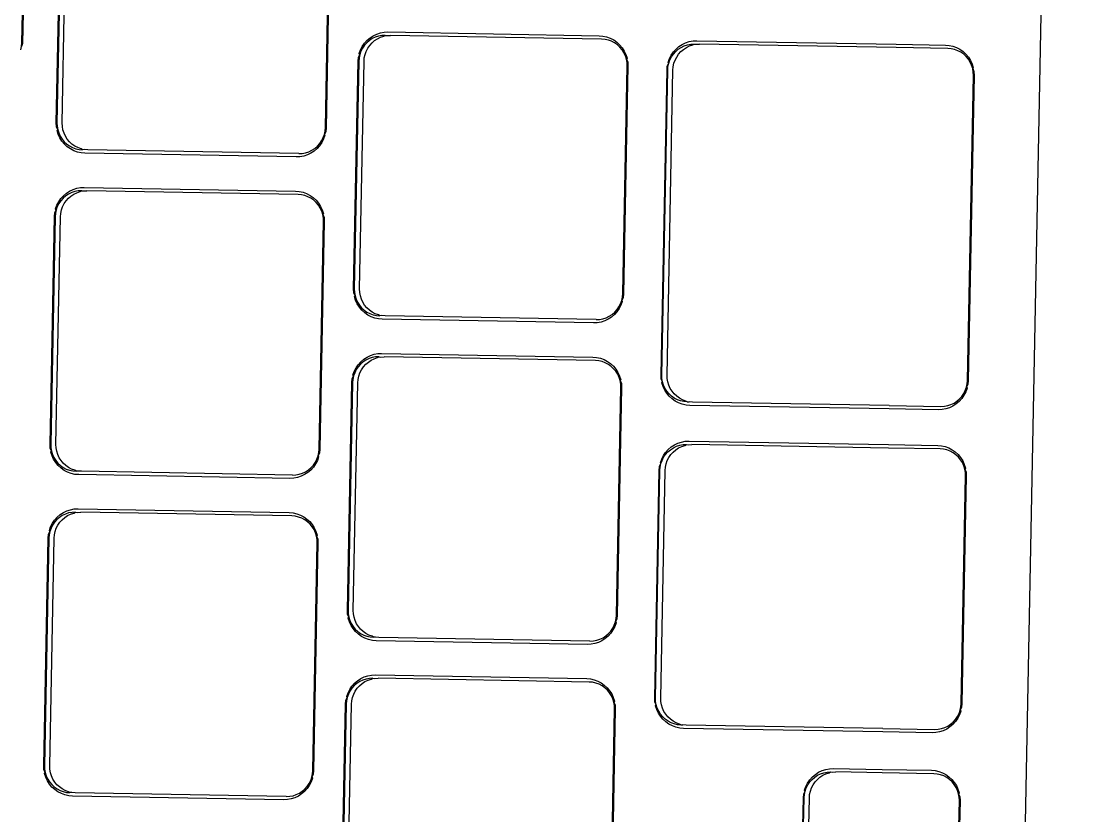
# Model space of a CAD drawing. Header units: millimetres. Extents: x 44692 to 659456, y -26273 to 96111.
# Drawn here: x 257828.2 to 257884.1, y -11934.1 to -11892.9 of the extents above; entities that cross this region are included whole.
import ezdxf

# ---------------------------------------------------------------- set-up
doc = ezdxf.new("R2010")
doc.units = ezdxf.units.MM
doc.header["$LTSCALE"] = 100
doc.layers.add('Muebles', color=112, linetype='Continuous')

msp = doc.modelspace()

# ---------------------------------------------------------------- linework, layer by layer
at = {"layer": 'Muebles'}
for p, q in [((257884.114, -11741.741), (257879.511, -11977.891)), ((257828.265, -11893.983), (257828.495, -11882.178)), ((257828.53, -11882.182), (257828.3, -11894.005)), ((257830.051, -11898.135), (257830.282, -11886.317)), ((257830.316, -11886.324), (257830.086, -11898.129)), ((257830.359, -11898.134), (257830.59, -11886.329)), ((257844.023, -11898.375), (257844.253, -11886.57)), ((257844.288, -11886.565), (257844.058, -11898.382)), ((257846.343, -11893.718), (257846.51, -11893.609)), ((257846.616, -11893.685), (257846.456, -11893.762)), ((257846.51, -11893.609), (257846.691, -11893.523)), ((257846.785, -11893.63), (257846.616, -11893.685)), ((257846.691, -11893.523), (257846.881, -11893.461)), ((257846.959, -11893.598), (257846.785, -11893.63)), ((257846.881, -11893.461), (257847.077, -11893.425)), ((257846.889, -11893.69), (257847.058, -11893.635)), ((257847.136, -11893.59), (257846.959, -11893.598)), ((257847.058, -11893.635), (257847.136, -11893.59)), ((257847.077, -11893.425), (257847.27, -11893.415)), ((257847.136, -11893.59), (257847.232, -11893.603)), ((257847.232, -11893.603), (257847.409, -11893.594)), ((257847.27, -11893.415), (257858.241, -11893.609)), ((257858.369, -11893.788), (257847.409, -11893.594)), ((257858.241, -11893.609), (257858.434, -11893.625)), ((257858.434, -11893.625), (257858.629, -11893.668)), ((257858.629, -11893.668), (257858.816, -11893.736)), ((257828.212, -11894.338), (257828.25, -11894.162)), ((257828.25, -11894.162), (257828.265, -11893.983)), ((257828.3, -11894.005), (257828.25, -11894.162)), ((257845.85, -11894.347), (257845.941, -11894.166)), ((257845.941, -11894.166), (257846.056, -11893.999)), ((257846.053, -11894.108), (257845.952, -11894.256)), ((257846.172, -11893.975), (257846.053, -11894.108)), ((257846.056, -11893.999), (257846.19, -11893.849)), ((257846.307, -11893.859), (257846.172, -11893.975)), ((257846.19, -11893.849), (257846.343, -11893.718)), ((257846.225, -11894.26), (257846.326, -11894.113)), ((257846.456, -11893.762), (257846.307, -11893.859)), ((257846.326, -11894.113), (257846.445, -11893.98)), ((257846.445, -11893.98), (257846.58, -11893.864)), ((257846.58, -11893.864), (257846.729, -11893.767)), ((257846.729, -11893.767), (257846.889, -11893.69)), ((257858.545, -11893.803), (257858.369, -11893.788)), ((257858.718, -11893.841), (257858.545, -11893.803)), ((257858.884, -11893.901), (257858.718, -11893.841)), ((257858.816, -11893.736), (257858.993, -11893.829)), ((257859.041, -11893.984), (257858.884, -11893.901)), ((257858.993, -11893.829), (257859.156, -11893.945)), ((257859.186, -11894.086), (257859.041, -11893.984)), ((257859.156, -11893.945), (257859.304, -11894.081)), ((257859.317, -11894.207), (257859.186, -11894.086)), ((257859.304, -11894.081), (257859.432, -11894.235)), ((257859.431, -11894.344), (257859.317, -11894.207)), ((257859.432, -11894.235), (257859.54, -11894.406)), ((257862.231, -11894.302), (257862.383, -11894.172)), ((257862.348, -11894.312), (257862.497, -11894.215)), ((257862.383, -11894.172), (257862.551, -11894.062)), ((257862.497, -11894.215), (257862.657, -11894.138)), ((257862.551, -11894.062), (257862.731, -11893.976)), ((257862.621, -11894.317), (257862.77, -11894.22)), ((257862.657, -11894.138), (257862.825, -11894.083)), ((257862.731, -11893.976), (257862.921, -11893.914)), ((257862.77, -11894.22), (257862.93, -11894.143)), ((257862.825, -11894.083), (257863, -11894.051)), ((257862.921, -11893.914), (257863.117, -11893.878)), ((257862.93, -11894.143), (257863.098, -11894.088)), ((257863, -11894.051), (257863.176, -11894.043)), ((257863.098, -11894.088), (257863.176, -11894.043)), ((257863.117, -11893.878), (257863.311, -11893.869)), ((257863.176, -11894.043), (257863.273, -11894.056)), ((257863.273, -11894.056), (257863.449, -11894.048)), ((257863.311, -11893.869), (257873.666, -11894.051)), ((257873.662, -11894.228), (257863.449, -11894.048)), ((257876.349, -11894.275), (257873.662, -11894.228)), ((257873.666, -11894.051), (257876.221, -11894.096)), ((257876.221, -11894.096), (257876.414, -11894.113)), ((257876.414, -11894.113), (257876.609, -11894.155)), ((257876.609, -11894.155), (257876.796, -11894.224)), ((257876.796, -11894.224), (257876.973, -11894.316)), ((257845.722, -11894.933), (257845.739, -11894.736)), ((257845.739, -11894.736), (257845.81, -11894.584)), ((257845.772, -11894.76), (257845.757, -11894.939)), ((257845.81, -11894.584), (257845.772, -11894.76)), ((257845.782, -11894.538), (257845.85, -11894.347)), ((257845.81, -11894.584), (257845.782, -11894.538)), ((257845.87, -11894.415), (257845.81, -11894.584)), ((257845.952, -11894.256), (257845.87, -11894.415)), ((257846.03, -11894.944), (257846.045, -11894.765)), ((257846.045, -11894.765), (257846.083, -11894.589)), ((257846.083, -11894.589), (257846.143, -11894.42)), ((257846.143, -11894.42), (257846.225, -11894.26)), ((257859.526, -11894.495), (257859.431, -11894.344)), ((257859.601, -11894.658), (257859.526, -11894.495)), ((257859.54, -11894.406), (257859.625, -11894.59)), ((257859.655, -11894.829), (257859.601, -11894.658)), ((257859.625, -11894.59), (257859.685, -11894.783)), ((257859.685, -11894.783), (257859.655, -11894.829)), ((257861.822, -11894.991), (257861.89, -11894.8)), ((257861.89, -11894.8), (257861.982, -11894.619)), ((257861.911, -11894.868), (257861.992, -11894.709)), ((257861.982, -11894.619), (257862.096, -11894.453)), ((257861.992, -11894.709), (257862.093, -11894.561)), ((257862.093, -11894.561), (257862.213, -11894.428)), ((257862.096, -11894.453), (257862.231, -11894.302)), ((257862.184, -11894.873), (257862.265, -11894.714)), ((257862.213, -11894.428), (257862.348, -11894.312)), ((257862.265, -11894.714), (257862.366, -11894.566)), ((257862.366, -11894.566), (257862.486, -11894.433)), ((257862.486, -11894.433), (257862.621, -11894.317)), ((257876.525, -11894.29), (257876.349, -11894.275)), ((257876.698, -11894.328), (257876.525, -11894.29)), ((257876.864, -11894.389), (257876.698, -11894.328)), ((257877.021, -11894.471), (257876.864, -11894.389)), ((257876.973, -11894.316), (257877.136, -11894.432)), ((257877.166, -11894.573), (257877.021, -11894.471)), ((257877.136, -11894.432), (257877.284, -11894.568)), ((257877.297, -11894.694), (257877.166, -11894.573)), ((257877.284, -11894.568), (257877.412, -11894.723)), ((257877.411, -11894.831), (257877.297, -11894.694)), ((257877.412, -11894.723), (257877.52, -11894.893)), ((257845.492, -11906.75), (257845.722, -11894.933)), ((257845.757, -11894.939), (257845.527, -11906.744)), ((257845.8, -11906.749), (257846.03, -11894.944)), ((257859.464, -11906.99), (257859.694, -11895.185)), ((257859.729, -11895.18), (257859.499, -11906.997)), ((257859.686, -11895.005), (257859.655, -11894.829)), ((257859.655, -11894.829), (257859.72, -11894.983)), ((257859.694, -11895.185), (257859.686, -11895.005)), ((257859.72, -11894.983), (257859.729, -11895.18)), ((257861.763, -11895.386), (257861.779, -11895.189)), ((257861.779, -11895.189), (257861.851, -11895.038)), ((257861.798, -11895.392), (257861.813, -11895.213)), ((257861.813, -11895.213), (257861.851, -11895.038)), ((257861.851, -11895.038), (257861.822, -11894.991)), ((257861.851, -11895.038), (257861.911, -11894.868)), ((257862.071, -11895.397), (257862.086, -11895.218)), ((257862.086, -11895.218), (257862.124, -11895.042)), ((257862.124, -11895.042), (257862.184, -11894.873)), ((257877.506, -11894.982), (257877.411, -11894.831)), ((257877.581, -11895.145), (257877.506, -11894.982)), ((257877.52, -11894.893), (257877.605, -11895.077)), ((257877.635, -11895.316), (257877.581, -11895.145)), ((257877.605, -11895.077), (257877.665, -11895.27)), ((257877.665, -11895.27), (257877.635, -11895.316)), ((257877.666, -11895.493), (257877.635, -11895.316)), ((257877.635, -11895.316), (257877.7, -11895.47)), ((257861.454, -11911.218), (257861.763, -11895.386)), ((257861.489, -11911.213), (257861.798, -11895.392)), ((257861.762, -11911.218), (257862.071, -11895.397)), ((257877.366, -11911.493), (257877.674, -11895.672)), ((257877.709, -11895.667), (257877.4, -11911.5)), ((257877.674, -11895.672), (257877.666, -11895.493)), ((257877.7, -11895.47), (257877.709, -11895.667)), ((257830.06, -11898.332), (257830.051, -11898.135)), ((257830.086, -11898.129), (257830.094, -11898.309)), ((257830.367, -11898.314), (257830.359, -11898.134)), ((257830.125, -11898.486), (257830.06, -11898.332)), ((257830.094, -11898.309), (257830.125, -11898.486)), ((257830.095, -11898.531), (257830.125, -11898.486)), ((257830.156, -11898.725), (257830.095, -11898.531)), ((257830.125, -11898.486), (257830.179, -11898.657)), ((257830.179, -11898.657), (257830.254, -11898.819)), ((257830.399, -11898.49), (257830.367, -11898.314)), ((257830.452, -11898.661), (257830.399, -11898.49)), ((257830.527, -11898.824), (257830.452, -11898.661)), ((257843.97, -11898.73), (257844.008, -11898.554)), ((257844.042, -11898.578), (257843.97, -11898.73)), ((257844.008, -11898.554), (257844.023, -11898.375)), ((257844.058, -11898.382), (257844.042, -11898.578)), ((257830.24, -11898.908), (257830.156, -11898.725)), ((257830.348, -11899.079), (257830.24, -11898.908)), ((257830.254, -11898.819), (257830.349, -11898.97)), ((257830.477, -11899.234), (257830.348, -11899.079)), ((257830.349, -11898.97), (257830.463, -11899.107)), ((257830.463, -11899.107), (257830.594, -11899.228)), ((257830.624, -11899.37), (257830.477, -11899.234)), ((257830.622, -11898.975), (257830.527, -11898.824)), ((257830.594, -11899.228), (257830.739, -11899.331)), ((257830.736, -11899.112), (257830.622, -11898.975)), ((257830.867, -11899.233), (257830.736, -11899.112)), ((257831.012, -11899.335), (257830.867, -11899.233)), ((257843.608, -11899.339), (257843.728, -11899.206)), ((257843.839, -11899.148), (257843.725, -11899.315)), ((257843.728, -11899.206), (257843.829, -11899.059)), ((257843.829, -11899.059), (257843.91, -11898.899)), ((257843.931, -11898.968), (257843.839, -11899.148)), ((257843.91, -11898.899), (257843.97, -11898.73)), ((257843.999, -11898.777), (257843.931, -11898.968)), ((257843.97, -11898.73), (257843.999, -11898.777)), ((257830.787, -11899.485), (257830.624, -11899.37)), ((257830.739, -11899.331), (257830.896, -11899.413)), ((257830.964, -11899.578), (257830.787, -11899.485)), ((257830.896, -11899.413), (257831.062, -11899.473)), ((257831.152, -11899.646), (257830.964, -11899.578)), ((257831.169, -11899.418), (257831.012, -11899.335)), ((257831.062, -11899.473), (257831.235, -11899.512)), ((257831.346, -11899.689), (257831.152, -11899.646)), ((257831.335, -11899.478), (257831.169, -11899.418)), ((257831.235, -11899.512), (257831.411, -11899.526)), ((257831.411, -11899.526), (257831.335, -11899.478)), ((257831.539, -11899.705), (257831.346, -11899.689)), ((257831.508, -11899.516), (257831.411, -11899.526)), ((257831.684, -11899.531), (257831.508, -11899.516)), ((257842.51, -11899.899), (257831.539, -11899.705)), ((257842.645, -11899.725), (257831.684, -11899.531)), ((257842.645, -11899.725), (257842.821, -11899.716)), ((257842.821, -11899.716), (257842.995, -11899.684)), ((257843.089, -11899.792), (257842.9, -11899.853)), ((257842.995, -11899.684), (257843.164, -11899.629)), ((257843.27, -11899.705), (257843.089, -11899.792)), ((257843.164, -11899.629), (257843.324, -11899.553)), ((257843.438, -11899.596), (257843.27, -11899.705)), ((257843.324, -11899.553), (257843.473, -11899.455)), ((257843.59, -11899.465), (257843.438, -11899.596)), ((257843.473, -11899.455), (257843.608, -11899.339)), ((257843.725, -11899.315), (257843.59, -11899.465)), ((257842.704, -11899.889), (257842.51, -11899.899)), ((257842.9, -11899.853), (257842.704, -11899.889)), ((257831.115, -11901.524), (257831.311, -11901.488)), ((257831.311, -11901.488), (257831.504, -11901.478)), ((257831.504, -11901.478), (257842.476, -11901.672)), ((257830.176, -11902.229), (257830.29, -11902.062)), ((257830.406, -11902.038), (257830.287, -11902.171)), ((257830.29, -11902.062), (257830.424, -11901.912)), ((257830.541, -11901.922), (257830.406, -11902.038)), ((257830.424, -11901.912), (257830.577, -11901.781)), ((257830.69, -11901.824), (257830.541, -11901.922)), ((257830.56, -11902.175), (257830.679, -11902.042)), ((257830.577, -11901.781), (257830.745, -11901.672)), ((257830.679, -11902.042), (257830.814, -11901.926)), ((257830.851, -11901.748), (257830.69, -11901.824)), ((257830.745, -11901.672), (257830.925, -11901.585)), ((257830.814, -11901.926), (257830.963, -11901.829)), ((257831.019, -11901.693), (257830.851, -11901.748)), ((257830.925, -11901.585), (257831.115, -11901.524)), ((257830.963, -11901.829), (257831.124, -11901.753)), ((257831.193, -11901.661), (257831.019, -11901.693)), ((257831.124, -11901.753), (257831.292, -11901.698)), ((257831.37, -11901.652), (257831.193, -11901.661)), ((257831.292, -11901.698), (257831.37, -11901.652)), ((257831.37, -11901.652), (257831.466, -11901.666)), ((257831.466, -11901.666), (257831.643, -11901.657)), ((257842.603, -11901.85), (257831.643, -11901.657)), ((257842.476, -11901.672), (257842.669, -11901.688)), ((257842.779, -11901.865), (257842.603, -11901.85)), ((257842.669, -11901.688), (257842.863, -11901.731)), ((257842.952, -11901.903), (257842.779, -11901.865)), ((257842.863, -11901.731), (257843.05, -11901.799)), ((257843.119, -11901.964), (257842.952, -11901.903)), ((257843.05, -11901.799), (257843.227, -11901.892)), ((257843.276, -11902.046), (257843.119, -11901.964)), ((257843.227, -11901.892), (257843.391, -11902.007)), ((257843.421, -11902.149), (257843.276, -11902.046)), ((257843.391, -11902.007), (257843.538, -11902.143)), ((257830.016, -11902.6), (257830.084, -11902.409)), ((257830.044, -11902.647), (257830.016, -11902.6)), ((257830.105, -11902.478), (257830.044, -11902.647)), ((257830.084, -11902.409), (257830.176, -11902.229)), ((257830.186, -11902.318), (257830.105, -11902.478)), ((257830.287, -11902.171), (257830.186, -11902.318)), ((257830.317, -11902.652), (257830.378, -11902.483)), ((257830.378, -11902.483), (257830.459, -11902.323)), ((257830.459, -11902.323), (257830.56, -11902.175)), ((257843.551, -11902.27), (257843.421, -11902.149)), ((257843.538, -11902.143), (257843.667, -11902.298)), ((257843.665, -11902.407), (257843.551, -11902.27)), ((257843.761, -11902.558), (257843.665, -11902.407)), ((257843.667, -11902.298), (257843.774, -11902.469)), ((257843.836, -11902.72), (257843.761, -11902.558)), ((257843.774, -11902.469), (257843.859, -11902.652)), ((257829.726, -11914.812), (257829.956, -11902.995)), ((257829.991, -11903.002), (257829.761, -11914.807)), ((257829.956, -11902.995), (257829.973, -11902.799)), ((257829.973, -11902.799), (257830.044, -11902.647)), ((257830.006, -11902.823), (257829.991, -11903.002)), ((257830.044, -11902.647), (257830.006, -11902.823)), ((257830.034, -11914.812), (257830.264, -11903.007)), ((257830.264, -11903.007), (257830.279, -11902.827)), ((257830.279, -11902.827), (257830.317, -11902.652)), ((257843.889, -11902.891), (257843.836, -11902.72)), ((257843.859, -11902.652), (257843.919, -11902.846)), ((257843.919, -11902.846), (257843.889, -11902.891)), ((257843.92, -11903.068), (257843.889, -11902.891)), ((257843.889, -11902.891), (257843.955, -11903.045)), ((257843.928, -11903.248), (257843.92, -11903.068)), ((257843.955, -11903.045), (257843.963, -11903.242)), ((257843.698, -11915.053), (257843.928, -11903.248)), ((257843.963, -11903.242), (257843.733, -11915.059)), ((257845.501, -11906.947), (257845.492, -11906.75)), ((257845.566, -11907.101), (257845.501, -11906.947)), ((257845.527, -11906.744), (257845.535, -11906.924)), ((257845.535, -11906.924), (257845.566, -11907.101)), ((257845.808, -11906.929), (257845.8, -11906.749)), ((257845.839, -11907.105), (257845.808, -11906.929)), ((257859.449, -11907.169), (257859.464, -11906.99)), ((257859.499, -11906.997), (257859.482, -11907.193)), ((257845.536, -11907.146), (257845.566, -11907.101)), ((257845.596, -11907.34), (257845.536, -11907.146)), ((257845.566, -11907.101), (257845.62, -11907.272)), ((257845.681, -11907.523), (257845.596, -11907.34)), ((257845.62, -11907.272), (257845.695, -11907.434)), ((257845.789, -11907.694), (257845.681, -11907.523)), ((257845.695, -11907.434), (257845.79, -11907.585)), ((257845.79, -11907.585), (257845.904, -11907.722)), ((257845.893, -11907.277), (257845.839, -11907.105)), ((257845.968, -11907.439), (257845.893, -11907.277)), ((257846.063, -11907.59), (257845.968, -11907.439)), ((257846.177, -11907.727), (257846.063, -11907.59)), ((257859.269, -11907.674), (257859.351, -11907.514)), ((257859.371, -11907.583), (257859.279, -11907.763)), ((257859.351, -11907.514), (257859.411, -11907.345)), ((257859.439, -11907.392), (257859.371, -11907.583)), ((257859.411, -11907.345), (257859.449, -11907.169)), ((257859.482, -11907.193), (257859.411, -11907.345)), ((257859.411, -11907.345), (257859.439, -11907.392)), ((257845.917, -11907.849), (257845.789, -11907.694)), ((257845.904, -11907.722), (257846.035, -11907.843)), ((257846.065, -11907.985), (257845.917, -11907.849)), ((257846.035, -11907.843), (257846.18, -11907.946)), ((257846.228, -11908.1), (257846.065, -11907.985)), ((257846.308, -11907.848), (257846.177, -11907.727)), ((257846.18, -11907.946), (257846.337, -11908.028)), ((257846.405, -11908.193), (257846.228, -11908.1)), ((257846.453, -11907.95), (257846.308, -11907.848)), ((257846.337, -11908.028), (257846.503, -11908.089)), ((257846.592, -11908.261), (257846.405, -11908.193)), ((257846.61, -11908.033), (257846.453, -11907.95)), ((257846.503, -11908.089), (257846.676, -11908.127)), ((257846.776, -11908.093), (257846.61, -11908.033)), ((257846.676, -11908.127), (257846.852, -11908.142)), ((257846.852, -11908.142), (257846.776, -11908.093)), ((257846.949, -11908.131), (257846.852, -11908.142)), ((257847.125, -11908.146), (257846.949, -11908.131)), ((257858.085, -11908.34), (257847.125, -11908.146)), ((257858.605, -11908.244), (257858.765, -11908.168)), ((257858.878, -11908.211), (257858.71, -11908.32)), ((257858.765, -11908.168), (257858.914, -11908.07)), ((257859.031, -11908.08), (257858.878, -11908.211)), ((257858.914, -11908.07), (257859.049, -11907.954)), ((257859.165, -11907.93), (257859.031, -11908.08)), ((257859.049, -11907.954), (257859.168, -11907.821)), ((257859.279, -11907.763), (257859.165, -11907.93)), ((257859.168, -11907.821), (257859.269, -11907.674)), ((257846.787, -11908.304), (257846.592, -11908.261)), ((257846.979, -11908.32), (257846.787, -11908.304)), ((257857.951, -11908.514), (257846.979, -11908.32)), ((257858.144, -11908.504), (257857.951, -11908.514)), ((257858.085, -11908.34), (257858.262, -11908.331)), ((257858.34, -11908.468), (257858.144, -11908.504)), ((257858.262, -11908.331), (257858.436, -11908.299)), ((257858.53, -11908.407), (257858.34, -11908.468)), ((257858.436, -11908.299), (257858.605, -11908.244)), ((257858.71, -11908.32), (257858.53, -11908.407)), ((257845.865, -11910.527), (257846.018, -11910.396)), ((257846.131, -11910.439), (257845.982, -11910.537)), ((257846.018, -11910.396), (257846.185, -11910.287)), ((257846.291, -11910.363), (257846.131, -11910.439)), ((257846.185, -11910.287), (257846.366, -11910.2)), ((257846.255, -11910.541), (257846.404, -11910.444)), ((257846.46, -11910.308), (257846.291, -11910.363)), ((257846.366, -11910.2), (257846.556, -11910.139)), ((257846.404, -11910.444), (257846.564, -11910.368)), ((257846.634, -11910.276), (257846.46, -11910.308)), ((257846.556, -11910.139), (257846.752, -11910.103)), ((257846.564, -11910.368), (257846.733, -11910.313)), ((257846.81, -11910.267), (257846.634, -11910.276)), ((257846.733, -11910.313), (257846.81, -11910.267)), ((257846.752, -11910.103), (257846.945, -11910.093)), ((257846.81, -11910.267), (257846.907, -11910.281)), ((257846.907, -11910.281), (257847.083, -11910.272)), ((257846.945, -11910.093), (257857.916, -11910.287)), ((257858.044, -11910.466), (257847.083, -11910.272)), ((257857.916, -11910.287), (257858.109, -11910.303)), ((257858.109, -11910.303), (257858.304, -11910.346)), ((257858.304, -11910.346), (257858.491, -11910.414)), ((257858.491, -11910.414), (257858.668, -11910.507)), ((257845.524, -11911.024), (257845.616, -11910.844)), ((257845.626, -11910.933), (257845.545, -11911.093)), ((257845.616, -11910.844), (257845.73, -11910.677)), ((257845.728, -11910.786), (257845.626, -11910.933)), ((257845.847, -11910.653), (257845.728, -11910.786)), ((257845.73, -11910.677), (257845.865, -11910.527)), ((257845.818, -11911.098), (257845.9, -11910.938)), ((257845.982, -11910.537), (257845.847, -11910.653)), ((257845.9, -11910.938), (257846.001, -11910.791)), ((257846.001, -11910.791), (257846.12, -11910.658)), ((257846.12, -11910.658), (257846.255, -11910.541)), ((257858.22, -11910.48), (257858.044, -11910.466)), ((257858.393, -11910.519), (257858.22, -11910.48)), ((257858.559, -11910.579), (257858.393, -11910.519)), ((257858.716, -11910.661), (257858.559, -11910.579)), ((257858.668, -11910.507), (257858.831, -11910.622)), ((257858.861, -11910.764), (257858.716, -11910.661)), ((257858.831, -11910.622), (257858.979, -11910.758)), ((257858.992, -11910.885), (257858.861, -11910.764)), ((257858.979, -11910.758), (257859.107, -11910.913)), ((257859.106, -11911.022), (257858.992, -11910.885)), ((257859.107, -11910.913), (257859.215, -11911.084)), ((257845.397, -11911.61), (257845.414, -11911.414)), ((257845.414, -11911.414), (257845.485, -11911.262)), ((257845.447, -11911.438), (257845.432, -11911.617)), ((257845.485, -11911.262), (257845.447, -11911.438)), ((257845.456, -11911.215), (257845.524, -11911.024)), ((257845.485, -11911.262), (257845.456, -11911.215)), ((257845.545, -11911.093), (257845.485, -11911.262)), ((257845.705, -11911.622), (257845.72, -11911.443)), ((257845.72, -11911.443), (257845.758, -11911.267)), ((257845.758, -11911.267), (257845.818, -11911.098)), ((257859.201, -11911.173), (257859.106, -11911.022)), ((257859.276, -11911.335), (257859.201, -11911.173)), ((257859.215, -11911.084), (257859.3, -11911.267)), ((257859.33, -11911.506), (257859.276, -11911.335)), ((257859.3, -11911.267), (257859.36, -11911.461)), ((257859.36, -11911.461), (257859.33, -11911.506)), ((257859.361, -11911.683), (257859.33, -11911.506)), ((257859.33, -11911.506), (257859.395, -11911.66)), ((257861.463, -11911.415), (257861.454, -11911.218)), ((257861.528, -11911.569), (257861.463, -11911.415)), ((257861.497, -11911.393), (257861.489, -11911.213)), ((257861.528, -11911.569), (257861.497, -11911.393)), ((257861.77, -11911.397), (257861.762, -11911.218)), ((257861.801, -11911.574), (257861.77, -11911.397)), ((257877.35, -11911.672), (257877.366, -11911.493)), ((257877.4, -11911.5), (257877.384, -11911.696)), ((257845.167, -11923.427), (257845.397, -11911.61)), ((257845.432, -11911.617), (257845.202, -11923.422)), ((257845.475, -11923.427), (257845.705, -11911.622)), ((257859.139, -11923.668), (257859.369, -11911.863)), ((257859.404, -11911.857), (257859.174, -11923.675)), ((257859.369, -11911.863), (257859.361, -11911.683)), ((257859.395, -11911.66), (257859.404, -11911.857)), ((257861.498, -11911.615), (257861.528, -11911.569)), ((257861.559, -11911.808), (257861.498, -11911.615)), ((257861.582, -11911.74), (257861.528, -11911.569)), ((257861.643, -11911.992), (257861.559, -11911.808)), ((257861.657, -11911.903), (257861.582, -11911.74)), ((257861.751, -11912.163), (257861.643, -11911.992)), ((257861.752, -11912.054), (257861.657, -11911.903)), ((257861.866, -11912.191), (257861.752, -11912.054)), ((257861.855, -11911.745), (257861.801, -11911.574)), ((257861.93, -11911.908), (257861.855, -11911.745)), ((257862.025, -11912.059), (257861.93, -11911.908)), ((257862.139, -11912.196), (257862.025, -11912.059)), ((257877.171, -11912.177), (257877.252, -11912.017)), ((257877.273, -11912.086), (257877.181, -11912.266)), ((257877.252, -11912.017), (257877.313, -11911.848)), ((257877.341, -11911.895), (257877.273, -11912.086)), ((257877.313, -11911.848), (257877.35, -11911.672)), ((257877.384, -11911.696), (257877.313, -11911.848)), ((257877.313, -11911.848), (257877.341, -11911.895)), ((257861.88, -11912.317), (257861.751, -11912.163)), ((257861.997, -11912.312), (257861.866, -11912.191)), ((257862.027, -11912.453), (257861.88, -11912.317)), ((257862.142, -11912.414), (257861.997, -11912.312)), ((257862.19, -11912.569), (257862.027, -11912.453)), ((257862.27, -11912.317), (257862.139, -11912.196)), ((257862.299, -11912.496), (257862.142, -11912.414)), ((257862.367, -11912.662), (257862.19, -11912.569)), ((257862.415, -11912.419), (257862.27, -11912.317)), ((257862.465, -11912.557), (257862.299, -11912.496)), ((257862.555, -11912.73), (257862.367, -11912.662)), ((257862.572, -11912.501), (257862.415, -11912.419)), ((257862.638, -11912.595), (257862.465, -11912.557)), ((257862.738, -11912.562), (257862.572, -11912.501)), ((257862.814, -11912.61), (257862.638, -11912.595)), ((257862.814, -11912.61), (257862.738, -11912.562)), ((257862.814, -11912.61), (257862.911, -11912.6)), ((257863.087, -11912.615), (257862.911, -11912.6)), ((257873.3, -11912.795), (257863.087, -11912.615)), ((257876.506, -11912.747), (257876.667, -11912.67)), ((257876.667, -11912.67), (257876.815, -11912.573)), ((257876.933, -11912.583), (257876.78, -11912.714)), ((257876.815, -11912.573), (257876.951, -11912.457)), ((257877.067, -11912.433), (257876.933, -11912.583)), ((257876.951, -11912.457), (257877.07, -11912.324)), ((257877.181, -11912.266), (257877.067, -11912.433)), ((257877.07, -11912.324), (257877.171, -11912.177)), ((257862.749, -11912.773), (257862.555, -11912.73)), ((257862.942, -11912.789), (257862.749, -11912.773)), ((257873.297, -11912.972), (257862.942, -11912.789)), ((257875.853, -11913.017), (257873.297, -11912.972)), ((257873.3, -11912.795), (257875.987, -11912.843)), ((257876.046, -11913.007), (257875.853, -11913.017)), ((257875.987, -11912.843), (257876.164, -11912.834)), ((257876.242, -11912.971), (257876.046, -11913.007)), ((257876.164, -11912.834), (257876.338, -11912.802)), ((257876.432, -11912.91), (257876.242, -11912.971)), ((257876.338, -11912.802), (257876.506, -11912.747)), ((257876.612, -11912.823), (257876.432, -11912.91)), ((257876.78, -11912.714), (257876.612, -11912.823)), ((257829.735, -11915.009), (257829.726, -11914.812)), ((257829.761, -11914.807), (257829.769, -11914.987)), ((257830.042, -11914.991), (257830.034, -11914.812)), ((257861.978, -11914.946), (257862.146, -11914.837)), ((257862.092, -11914.99), (257862.252, -11914.913)), ((257862.146, -11914.837), (257862.327, -11914.751)), ((257862.252, -11914.913), (257862.42, -11914.858)), ((257862.327, -11914.751), (257862.516, -11914.689)), ((257862.42, -11914.858), (257862.595, -11914.826)), ((257862.516, -11914.689), (257862.712, -11914.653)), ((257862.525, -11914.918), (257862.693, -11914.863)), ((257862.595, -11914.826), (257862.771, -11914.818)), ((257862.693, -11914.863), (257862.771, -11914.818)), ((257862.712, -11914.653), (257862.906, -11914.643)), ((257862.771, -11914.818), (257862.868, -11914.831)), ((257862.868, -11914.831), (257863.044, -11914.822)), ((257862.906, -11914.643), (257873.261, -11914.826)), ((257873.257, -11915.003), (257863.044, -11914.822)), ((257873.261, -11914.826), (257875.817, -11914.871)), ((257875.817, -11914.871), (257876.009, -11914.887)), ((257876.009, -11914.887), (257876.204, -11914.93)), ((257829.8, -11915.163), (257829.735, -11915.009)), ((257829.769, -11914.987), (257829.8, -11915.163)), ((257829.77, -11915.209), (257829.8, -11915.163)), ((257829.831, -11915.402), (257829.77, -11915.209)), ((257829.8, -11915.163), (257829.854, -11915.334)), ((257829.915, -11915.586), (257829.831, -11915.402)), ((257829.854, -11915.334), (257829.929, -11915.497)), ((257830.073, -11915.168), (257830.042, -11914.991)), ((257830.127, -11915.339), (257830.073, -11915.168)), ((257830.202, -11915.502), (257830.127, -11915.339)), ((257843.585, -11915.577), (257843.645, -11915.408)), ((257843.674, -11915.454), (257843.606, -11915.646)), ((257843.645, -11915.408), (257843.683, -11915.232)), ((257843.717, -11915.256), (257843.645, -11915.408)), ((257843.645, -11915.408), (257843.674, -11915.454)), ((257843.683, -11915.232), (257843.698, -11915.053)), ((257843.733, -11915.059), (257843.717, -11915.256)), ((257861.485, -11915.575), (257861.577, -11915.394)), ((257861.577, -11915.394), (257861.691, -11915.227)), ((257861.587, -11915.484), (257861.688, -11915.336)), ((257861.688, -11915.336), (257861.808, -11915.203)), ((257861.691, -11915.227), (257861.826, -11915.077)), ((257861.808, -11915.203), (257861.943, -11915.087)), ((257861.826, -11915.077), (257861.978, -11914.946)), ((257861.86, -11915.488), (257861.961, -11915.341)), ((257861.943, -11915.087), (257862.092, -11914.99)), ((257861.961, -11915.341), (257862.081, -11915.208)), ((257862.081, -11915.208), (257862.216, -11915.092)), ((257862.216, -11915.092), (257862.365, -11914.995)), ((257862.365, -11914.995), (257862.525, -11914.918)), ((257875.944, -11915.05), (257873.257, -11915.003)), ((257876.12, -11915.065), (257875.944, -11915.05)), ((257876.293, -11915.103), (257876.12, -11915.065)), ((257876.204, -11914.93), (257876.391, -11914.999)), ((257876.459, -11915.164), (257876.293, -11915.103)), ((257876.391, -11914.999), (257876.568, -11915.091)), ((257876.616, -11915.246), (257876.459, -11915.164)), ((257876.568, -11915.091), (257876.731, -11915.207)), ((257876.761, -11915.348), (257876.616, -11915.246)), ((257876.731, -11915.207), (257876.879, -11915.343)), ((257876.892, -11915.469), (257876.761, -11915.348)), ((257876.879, -11915.343), (257877.007, -11915.498)), ((257877.006, -11915.606), (257876.892, -11915.469)), ((257830.023, -11915.757), (257829.915, -11915.586)), ((257829.929, -11915.497), (257830.024, -11915.648)), ((257830.152, -11915.911), (257830.023, -11915.757)), ((257830.024, -11915.648), (257830.138, -11915.785)), ((257830.138, -11915.785), (257830.269, -11915.906)), ((257830.299, -11916.048), (257830.152, -11915.911)), ((257830.297, -11915.653), (257830.202, -11915.502)), ((257830.269, -11915.906), (257830.414, -11916.008)), ((257830.411, -11915.79), (257830.297, -11915.653)), ((257830.542, -11915.911), (257830.411, -11915.79)), ((257830.414, -11916.008), (257830.571, -11916.091)), ((257830.687, -11916.013), (257830.542, -11915.911)), ((257830.844, -11916.095), (257830.687, -11916.013)), ((257843.148, -11916.133), (257843.283, -11916.017)), ((257843.4, -11915.993), (257843.265, -11916.143)), ((257843.283, -11916.017), (257843.402, -11915.884)), ((257843.514, -11915.826), (257843.4, -11915.993)), ((257843.402, -11915.884), (257843.504, -11915.736)), ((257843.504, -11915.736), (257843.585, -11915.577)), ((257843.606, -11915.646), (257843.514, -11915.826)), ((257861.358, -11916.161), (257861.374, -11915.964)), ((257861.374, -11915.964), (257861.446, -11915.812)), ((257861.393, -11916.167), (257861.408, -11915.988)), ((257861.408, -11915.988), (257861.446, -11915.812)), ((257861.417, -11915.766), (257861.485, -11915.575)), ((257861.446, -11915.812), (257861.417, -11915.766)), ((257861.446, -11915.812), (257861.506, -11915.643)), ((257861.506, -11915.643), (257861.587, -11915.484)), ((257861.666, -11916.172), (257861.681, -11915.993)), ((257861.681, -11915.993), (257861.719, -11915.817)), ((257861.719, -11915.817), (257861.779, -11915.648)), ((257861.779, -11915.648), (257861.86, -11915.488)), ((257877.101, -11915.757), (257877.006, -11915.606)), ((257877.007, -11915.498), (257877.115, -11915.668)), ((257877.176, -11915.92), (257877.101, -11915.757)), ((257877.115, -11915.668), (257877.2, -11915.852)), ((257877.23, -11916.091), (257877.176, -11915.92)), ((257877.2, -11915.852), (257877.26, -11916.045)), ((257830.462, -11916.163), (257830.299, -11916.048)), ((257830.639, -11916.256), (257830.462, -11916.163)), ((257830.571, -11916.091), (257830.737, -11916.151)), ((257830.826, -11916.324), (257830.639, -11916.256)), ((257830.737, -11916.151), (257830.91, -11916.189)), ((257831.021, -11916.367), (257830.826, -11916.324)), ((257831.01, -11916.156), (257830.844, -11916.095)), ((257830.91, -11916.189), (257831.086, -11916.204)), ((257831.086, -11916.204), (257831.01, -11916.156)), ((257831.214, -11916.383), (257831.021, -11916.367)), ((257831.183, -11916.194), (257831.086, -11916.204)), ((257831.359, -11916.209), (257831.183, -11916.194)), ((257842.185, -11916.577), (257831.214, -11916.383)), ((257842.32, -11916.402), (257831.359, -11916.209)), ((257842.379, -11916.567), (257842.185, -11916.577)), ((257842.32, -11916.402), (257842.496, -11916.394)), ((257842.575, -11916.531), (257842.379, -11916.567)), ((257842.496, -11916.394), (257842.67, -11916.362)), ((257842.764, -11916.469), (257842.575, -11916.531)), ((257842.67, -11916.362), (257842.839, -11916.307)), ((257842.945, -11916.383), (257842.764, -11916.469)), ((257842.839, -11916.307), (257842.999, -11916.23)), ((257843.113, -11916.274), (257842.945, -11916.383)), ((257842.999, -11916.23), (257843.148, -11916.133)), ((257843.265, -11916.143), (257843.113, -11916.274)), ((257861.127, -11927.978), (257861.358, -11916.161)), ((257861.163, -11927.972), (257861.393, -11916.167)), ((257861.436, -11927.977), (257861.666, -11916.172)), ((257877.039, -11928.253), (257877.269, -11916.447)), ((257877.304, -11916.442), (257877.074, -11928.259)), ((257877.26, -11916.045), (257877.23, -11916.091)), ((257877.261, -11916.268), (257877.23, -11916.091)), ((257877.23, -11916.091), (257877.295, -11916.245)), ((257877.269, -11916.447), (257877.261, -11916.268)), ((257877.295, -11916.245), (257877.304, -11916.442)), ((257830.42, -11918.349), (257830.6, -11918.263)), ((257830.6, -11918.263), (257830.79, -11918.201)), ((257830.79, -11918.201), (257830.986, -11918.165)), ((257830.986, -11918.165), (257831.179, -11918.156)), ((257831.179, -11918.156), (257842.151, -11918.349)), ((257829.851, -11918.907), (257829.965, -11918.74)), ((257830.081, -11918.715), (257829.962, -11918.848)), ((257829.965, -11918.74), (257830.099, -11918.59)), ((257830.216, -11918.599), (257830.081, -11918.715)), ((257830.099, -11918.59), (257830.252, -11918.459)), ((257830.365, -11918.502), (257830.216, -11918.599)), ((257830.235, -11918.853), (257830.354, -11918.72)), ((257830.252, -11918.459), (257830.42, -11918.349)), ((257830.354, -11918.72), (257830.489, -11918.604)), ((257830.525, -11918.425), (257830.365, -11918.502)), ((257830.489, -11918.604), (257830.638, -11918.507)), ((257830.694, -11918.371), (257830.525, -11918.425)), ((257830.638, -11918.507), (257830.798, -11918.43)), ((257830.868, -11918.339), (257830.694, -11918.371)), ((257830.798, -11918.43), (257830.967, -11918.376)), ((257831.045, -11918.33), (257830.868, -11918.339)), ((257830.967, -11918.376), (257831.045, -11918.33)), ((257831.045, -11918.33), (257831.141, -11918.344)), ((257831.141, -11918.344), (257831.318, -11918.335)), ((257842.278, -11918.528), (257831.318, -11918.335)), ((257842.151, -11918.349), (257842.343, -11918.366)), ((257842.454, -11918.543), (257842.278, -11918.528)), ((257842.343, -11918.366), (257842.538, -11918.409)), ((257842.627, -11918.581), (257842.454, -11918.543)), ((257842.538, -11918.409), (257842.725, -11918.477)), ((257842.793, -11918.642), (257842.627, -11918.581)), ((257842.725, -11918.477), (257842.902, -11918.57)), ((257842.95, -11918.724), (257842.793, -11918.642)), ((257842.902, -11918.57), (257843.066, -11918.685)), ((257843.096, -11918.827), (257842.95, -11918.724)), ((257843.066, -11918.685), (257843.213, -11918.821)), ((257843.226, -11918.947), (257843.096, -11918.827)), ((257843.213, -11918.821), (257843.341, -11918.976)), ((257829.648, -11919.476), (257829.719, -11919.325)), ((257829.719, -11919.325), (257829.681, -11919.5)), ((257829.691, -11919.278), (257829.759, -11919.087)), ((257829.719, -11919.325), (257829.691, -11919.278)), ((257829.779, -11919.156), (257829.719, -11919.325)), ((257829.759, -11919.087), (257829.851, -11918.907)), ((257829.861, -11918.996), (257829.779, -11919.156)), ((257829.962, -11918.848), (257829.861, -11918.996)), ((257829.954, -11919.505), (257829.992, -11919.33)), ((257829.992, -11919.33), (257830.052, -11919.161)), ((257830.052, -11919.161), (257830.134, -11919.001)), ((257830.134, -11919.001), (257830.235, -11918.853)), ((257843.34, -11919.084), (257843.226, -11918.947)), ((257843.435, -11919.236), (257843.34, -11919.084)), ((257843.341, -11918.976), (257843.449, -11919.146)), ((257843.51, -11919.398), (257843.435, -11919.236)), ((257843.449, -11919.146), (257843.534, -11919.33)), ((257843.534, -11919.33), (257843.594, -11919.523)), ((257829.401, -11931.49), (257829.631, -11919.673)), ((257829.666, -11919.679), (257829.436, -11931.485)), ((257829.631, -11919.673), (257829.648, -11919.476)), ((257829.681, -11919.5), (257829.666, -11919.679)), ((257829.709, -11931.49), (257829.939, -11919.684)), ((257829.939, -11919.684), (257829.954, -11919.505)), ((257843.373, -11931.731), (257843.603, -11919.925)), ((257843.638, -11919.92), (257843.408, -11931.737)), ((257843.564, -11919.569), (257843.51, -11919.398)), ((257843.594, -11919.523), (257843.564, -11919.569)), ((257843.595, -11919.746), (257843.564, -11919.569)), ((257843.564, -11919.569), (257843.629, -11919.723)), ((257843.603, -11919.925), (257843.595, -11919.746)), ((257843.629, -11919.723), (257843.638, -11919.92)), ((257845.176, -11923.624), (257845.167, -11923.427)), ((257845.241, -11923.778), (257845.176, -11923.624)), ((257845.202, -11923.422), (257845.21, -11923.602)), ((257845.21, -11923.602), (257845.241, -11923.778)), ((257845.211, -11923.824), (257845.241, -11923.778)), ((257845.271, -11924.018), (257845.211, -11923.824)), ((257845.241, -11923.778), (257845.295, -11923.95)), ((257845.483, -11923.606), (257845.475, -11923.427)), ((257845.514, -11923.783), (257845.483, -11923.606)), ((257845.568, -11923.954), (257845.514, -11923.783)), ((257859.086, -11924.023), (257859.124, -11923.847)), ((257859.124, -11923.847), (257859.139, -11923.668)), ((257859.174, -11923.675), (257859.157, -11923.871)), ((257845.356, -11924.201), (257845.271, -11924.018)), ((257845.295, -11923.95), (257845.37, -11924.112)), ((257845.464, -11924.372), (257845.356, -11924.201)), ((257845.37, -11924.112), (257845.465, -11924.263)), ((257845.592, -11924.526), (257845.464, -11924.372)), ((257845.465, -11924.263), (257845.579, -11924.4)), ((257845.643, -11924.117), (257845.568, -11923.954)), ((257845.579, -11924.4), (257845.709, -11924.521)), ((257845.738, -11924.268), (257845.643, -11924.117)), ((257845.852, -11924.405), (257845.738, -11924.268)), ((257845.983, -11924.526), (257845.852, -11924.405)), ((257858.843, -11924.499), (257858.944, -11924.351)), ((257858.944, -11924.351), (257859.026, -11924.192)), ((257859.046, -11924.261), (257858.954, -11924.441)), ((257859.026, -11924.192), (257859.086, -11924.023)), ((257859.114, -11924.07), (257859.046, -11924.261)), ((257859.157, -11923.871), (257859.086, -11924.023)), ((257859.086, -11924.023), (257859.114, -11924.07)), ((257845.739, -11924.663), (257845.592, -11924.526)), ((257845.709, -11924.521), (257845.855, -11924.623)), ((257845.903, -11924.778), (257845.739, -11924.663)), ((257845.855, -11924.623), (257846.012, -11924.706)), ((257846.08, -11924.871), (257845.903, -11924.778)), ((257846.128, -11924.628), (257845.983, -11924.526)), ((257846.012, -11924.706), (257846.178, -11924.766)), ((257846.267, -11924.939), (257846.08, -11924.871)), ((257846.285, -11924.71), (257846.128, -11924.628)), ((257846.178, -11924.766), (257846.351, -11924.804)), ((257846.462, -11924.982), (257846.267, -11924.939)), ((257846.451, -11924.771), (257846.285, -11924.71)), ((257846.351, -11924.804), (257846.527, -11924.819)), ((257846.527, -11924.819), (257846.451, -11924.771)), ((257846.624, -11924.809), (257846.527, -11924.819)), ((257846.8, -11924.824), (257846.624, -11924.809)), ((257857.76, -11925.017), (257846.8, -11924.824)), ((257858.111, -11924.977), (257858.28, -11924.922)), ((257858.28, -11924.922), (257858.44, -11924.845)), ((257858.553, -11924.889), (257858.385, -11924.998)), ((257858.44, -11924.845), (257858.589, -11924.748)), ((257858.706, -11924.758), (257858.553, -11924.889)), ((257858.589, -11924.748), (257858.724, -11924.632)), ((257858.84, -11924.608), (257858.706, -11924.758)), ((257858.724, -11924.632), (257858.843, -11924.499)), ((257858.954, -11924.441), (257858.84, -11924.608)), ((257846.654, -11924.998), (257846.462, -11924.982)), ((257857.626, -11925.192), (257846.654, -11924.998)), ((257857.819, -11925.182), (257857.626, -11925.192)), ((257857.76, -11925.017), (257857.937, -11925.009)), ((257858.015, -11925.146), (257857.819, -11925.182)), ((257857.937, -11925.009), (257858.111, -11924.977)), ((257858.205, -11925.085), (257858.015, -11925.146)), ((257858.385, -11924.998), (257858.205, -11925.085)), ((257845.405, -11927.355), (257845.54, -11927.205)), ((257845.54, -11927.205), (257845.692, -11927.074)), ((257845.806, -11927.117), (257845.657, -11927.214)), ((257845.692, -11927.074), (257845.86, -11926.964)), ((257845.966, -11927.041), (257845.806, -11927.117)), ((257845.86, -11926.964), (257846.041, -11926.878)), ((257845.93, -11927.219), (257846.079, -11927.122)), ((257846.135, -11926.986), (257845.966, -11927.041)), ((257846.041, -11926.878), (257846.23, -11926.816)), ((257846.079, -11927.122), (257846.239, -11927.045)), ((257846.309, -11926.954), (257846.135, -11926.986)), ((257846.23, -11926.816), (257846.426, -11926.78)), ((257846.239, -11927.045), (257846.408, -11926.991)), ((257846.485, -11926.945), (257846.309, -11926.954)), ((257846.408, -11926.991), (257846.485, -11926.945)), ((257846.426, -11926.78), (257846.62, -11926.771)), ((257846.485, -11926.945), (257846.582, -11926.959)), ((257846.582, -11926.959), (257846.758, -11926.95)), ((257846.62, -11926.771), (257857.591, -11926.964)), ((257857.719, -11927.143), (257846.758, -11926.95)), ((257857.591, -11926.964), (257857.784, -11926.981)), ((257857.895, -11927.158), (257857.719, -11927.143)), ((257857.784, -11926.981), (257857.979, -11927.024)), ((257858.068, -11927.196), (257857.895, -11927.158)), ((257857.979, -11927.024), (257858.166, -11927.092)), ((257858.234, -11927.257), (257858.068, -11927.196)), ((257858.166, -11927.092), (257858.343, -11927.185)), ((257858.343, -11927.185), (257858.506, -11927.3)), ((257845.131, -11927.893), (257845.199, -11927.702)), ((257845.199, -11927.702), (257845.291, -11927.522)), ((257845.301, -11927.611), (257845.22, -11927.771)), ((257845.291, -11927.522), (257845.405, -11927.355)), ((257845.403, -11927.464), (257845.301, -11927.611)), ((257845.522, -11927.331), (257845.403, -11927.464)), ((257845.493, -11927.776), (257845.574, -11927.616)), ((257845.657, -11927.214), (257845.522, -11927.331)), ((257845.574, -11927.616), (257845.676, -11927.468)), ((257845.676, -11927.468), (257845.795, -11927.335)), ((257845.795, -11927.335), (257845.93, -11927.219)), ((257858.391, -11927.339), (257858.234, -11927.257)), ((257858.536, -11927.442), (257858.391, -11927.339)), ((257858.506, -11927.3), (257858.654, -11927.436)), ((257858.667, -11927.562), (257858.536, -11927.442)), ((257858.654, -11927.436), (257858.782, -11927.591)), ((257858.781, -11927.7), (257858.667, -11927.562)), ((257858.876, -11927.851), (257858.781, -11927.7)), ((257858.782, -11927.591), (257858.89, -11927.762)), ((257858.89, -11927.762), (257858.974, -11927.945)), ((257844.842, -11940.105), (257845.072, -11928.288)), ((257845.107, -11928.295), (257844.877, -11940.1)), ((257845.072, -11928.288), (257845.089, -11928.092)), ((257845.089, -11928.092), (257845.16, -11927.94)), ((257845.122, -11928.116), (257845.107, -11928.295)), ((257845.16, -11927.94), (257845.122, -11928.116)), ((257845.16, -11927.94), (257845.131, -11927.893)), ((257845.15, -11940.105), (257845.38, -11928.299)), ((257845.22, -11927.771), (257845.16, -11927.94)), ((257845.38, -11928.299), (257845.395, -11928.12)), ((257845.395, -11928.12), (257845.433, -11927.945)), ((257845.433, -11927.945), (257845.493, -11927.776)), ((257858.951, -11928.013), (257858.876, -11927.851)), ((257859.005, -11928.184), (257858.951, -11928.013)), ((257858.974, -11927.945), (257859.035, -11928.138)), ((257859.035, -11928.138), (257859.005, -11928.184)), ((257859.036, -11928.361), (257859.005, -11928.184)), ((257859.005, -11928.184), (257859.07, -11928.338)), ((257861.136, -11928.175), (257861.127, -11927.978)), ((257861.202, -11928.329), (257861.136, -11928.175)), ((257861.171, -11928.152), (257861.163, -11927.972)), ((257861.202, -11928.329), (257861.171, -11928.152)), ((257861.444, -11928.157), (257861.436, -11927.977)), ((257861.475, -11928.334), (257861.444, -11928.157)), ((257877.024, -11928.432), (257877.039, -11928.253)), ((257877.074, -11928.259), (257877.057, -11928.456)), ((257858.814, -11940.346), (257859.044, -11928.54)), ((257859.079, -11928.535), (257858.849, -11940.352)), ((257859.044, -11928.54), (257859.036, -11928.361)), ((257859.07, -11928.338), (257859.079, -11928.535)), ((257861.171, -11928.375), (257861.202, -11928.329)), ((257861.232, -11928.568), (257861.171, -11928.375)), ((257861.255, -11928.5), (257861.202, -11928.329)), ((257861.317, -11928.751), (257861.232, -11928.568)), ((257861.33, -11928.662), (257861.255, -11928.5)), ((257861.424, -11928.922), (257861.317, -11928.751)), ((257861.426, -11928.813), (257861.33, -11928.662)), ((257861.54, -11928.95), (257861.426, -11928.813)), ((257861.528, -11928.505), (257861.475, -11928.334)), ((257861.603, -11928.667), (257861.528, -11928.505)), ((257861.699, -11928.818), (257861.603, -11928.667)), ((257861.813, -11928.955), (257861.699, -11928.818)), ((257876.844, -11928.936), (257876.926, -11928.776)), ((257876.946, -11928.845), (257876.855, -11929.025)), ((257876.926, -11928.776), (257876.986, -11928.607)), ((257877.014, -11928.654), (257876.946, -11928.845)), ((257876.986, -11928.607), (257877.024, -11928.432)), ((257877.057, -11928.456), (257876.986, -11928.607)), ((257876.986, -11928.607), (257877.014, -11928.654)), ((257861.553, -11929.077), (257861.424, -11928.922)), ((257861.67, -11929.071), (257861.54, -11928.95)), ((257861.7, -11929.213), (257861.553, -11929.077)), ((257861.815, -11929.174), (257861.67, -11929.071)), ((257861.864, -11929.328), (257861.7, -11929.213)), ((257861.943, -11929.076), (257861.813, -11928.955)), ((257861.972, -11929.256), (257861.815, -11929.174)), ((257862.041, -11929.421), (257861.864, -11929.328)), ((257862.088, -11929.178), (257861.943, -11929.076)), ((257862.139, -11929.317), (257861.972, -11929.256)), ((257862.228, -11929.489), (257862.041, -11929.421)), ((257862.245, -11929.261), (257862.088, -11929.178)), ((257862.311, -11929.355), (257862.139, -11929.317)), ((257862.412, -11929.321), (257862.245, -11929.261)), ((257862.488, -11929.37), (257862.311, -11929.355)), ((257862.488, -11929.37), (257862.412, -11929.321)), ((257862.488, -11929.37), (257862.584, -11929.36)), ((257862.761, -11929.374), (257862.584, -11929.36)), ((257872.974, -11929.555), (257862.761, -11929.374)), ((257876.18, -11929.507), (257876.34, -11929.43)), ((257876.34, -11929.43), (257876.489, -11929.333)), ((257876.606, -11929.342), (257876.453, -11929.473)), ((257876.489, -11929.333), (257876.624, -11929.217)), ((257876.74, -11929.192), (257876.606, -11929.342)), ((257876.624, -11929.217), (257876.743, -11929.084)), ((257876.855, -11929.025), (257876.74, -11929.192)), ((257876.743, -11929.084), (257876.844, -11928.936)), ((257862.422, -11929.532), (257862.228, -11929.489)), ((257862.615, -11929.548), (257862.422, -11929.532)), ((257872.97, -11929.731), (257862.615, -11929.548)), ((257875.526, -11929.776), (257872.97, -11929.731)), ((257872.974, -11929.555), (257875.66, -11929.602)), ((257875.719, -11929.767), (257875.526, -11929.776)), ((257875.66, -11929.602), (257875.837, -11929.593)), ((257875.915, -11929.731), (257875.719, -11929.767)), ((257875.837, -11929.593), (257876.011, -11929.561)), ((257876.105, -11929.669), (257875.915, -11929.731)), ((257876.011, -11929.561), (257876.18, -11929.507)), ((257876.285, -11929.583), (257876.105, -11929.669)), ((257876.453, -11929.473), (257876.285, -11929.583)), ((257829.41, -11931.687), (257829.401, -11931.49)), ((257829.436, -11931.485), (257829.444, -11931.664)), ((257829.444, -11931.664), (257829.475, -11931.841)), ((257829.717, -11931.669), (257829.709, -11931.49)), ((257829.748, -11931.846), (257829.717, -11931.669)), ((257869.814, -11931.739), (257870.004, -11931.677)), ((257870.004, -11931.677), (257870.2, -11931.641)), ((257870.2, -11931.641), (257870.393, -11931.631)), ((257870.393, -11931.631), (257872.932, -11931.676)), ((257872.932, -11931.676), (257875.488, -11931.721)), ((257829.475, -11931.841), (257829.41, -11931.687)), ((257829.445, -11931.887), (257829.475, -11931.841)), ((257829.505, -11932.08), (257829.445, -11931.887)), ((257829.475, -11931.841), (257829.529, -11932.012)), ((257829.59, -11932.264), (257829.505, -11932.08)), ((257829.529, -11932.012), (257829.604, -11932.175)), ((257829.604, -11932.175), (257829.699, -11932.326)), ((257829.802, -11932.017), (257829.748, -11931.846)), ((257829.877, -11932.179), (257829.802, -11932.017)), ((257829.972, -11932.331), (257829.877, -11932.179)), ((257843.26, -11932.254), (257843.32, -11932.085)), ((257843.349, -11932.132), (257843.281, -11932.323)), ((257843.32, -11932.085), (257843.358, -11931.91)), ((257843.391, -11931.934), (257843.32, -11932.085)), ((257843.32, -11932.085), (257843.349, -11932.132)), ((257843.358, -11931.91), (257843.373, -11931.731)), ((257843.408, -11931.737), (257843.391, -11931.934)), ((257869.065, -11932.382), (257869.179, -11932.215)), ((257869.176, -11932.324), (257869.295, -11932.191)), ((257869.179, -11932.215), (257869.314, -11932.065)), ((257869.295, -11932.191), (257869.431, -11932.075)), ((257869.314, -11932.065), (257869.466, -11931.934)), ((257869.431, -11932.075), (257869.58, -11931.978)), ((257869.449, -11932.329), (257869.568, -11932.196)), ((257869.466, -11931.934), (257869.634, -11931.825)), ((257869.568, -11932.196), (257869.704, -11932.08)), ((257869.58, -11931.978), (257869.74, -11931.901)), ((257869.634, -11931.825), (257869.814, -11931.739)), ((257869.704, -11932.08), (257869.853, -11931.983)), ((257869.74, -11931.901), (257869.908, -11931.846)), ((257869.853, -11931.983), (257870.013, -11931.906)), ((257869.908, -11931.846), (257870.082, -11931.814)), ((257870.013, -11931.906), (257870.181, -11931.851)), ((257870.082, -11931.814), (257870.259, -11931.806)), ((257870.181, -11931.851), (257870.259, -11931.806)), ((257870.259, -11931.806), (257870.355, -11931.819)), ((257870.355, -11931.819), (257870.532, -11931.81)), ((257872.929, -11931.853), (257870.532, -11931.81)), ((257875.616, -11931.9), (257872.929, -11931.853)), ((257875.488, -11931.721), (257875.681, -11931.738)), ((257875.792, -11931.915), (257875.616, -11931.9)), ((257875.681, -11931.738), (257875.875, -11931.78)), ((257875.965, -11931.953), (257875.792, -11931.915)), ((257875.875, -11931.78), (257876.063, -11931.849)), ((257876.131, -11932.014), (257875.965, -11931.953)), ((257876.063, -11931.849), (257876.239, -11931.941)), ((257876.288, -11932.096), (257876.131, -11932.014)), ((257876.239, -11931.941), (257876.403, -11932.057)), ((257876.433, -11932.198), (257876.288, -11932.096)), ((257876.403, -11932.057), (257876.55, -11932.193)), ((257876.564, -11932.319), (257876.433, -11932.198)), ((257876.55, -11932.193), (257876.679, -11932.348)), ((257829.698, -11932.434), (257829.59, -11932.264)), ((257829.826, -11932.589), (257829.698, -11932.434)), ((257829.699, -11932.326), (257829.813, -11932.463)), ((257829.813, -11932.463), (257829.944, -11932.584)), ((257829.974, -11932.725), (257829.826, -11932.589)), ((257829.944, -11932.584), (257830.089, -11932.686)), ((257830.086, -11932.468), (257829.972, -11932.331)), ((257830.137, -11932.841), (257829.974, -11932.725)), ((257830.217, -11932.588), (257830.086, -11932.468)), ((257830.089, -11932.686), (257830.246, -11932.768)), ((257830.362, -11932.691), (257830.217, -11932.588)), ((257830.246, -11932.768), (257830.412, -11932.829)), ((257830.519, -11932.773), (257830.362, -11932.691)), ((257830.685, -11932.834), (257830.519, -11932.773)), ((257842.823, -11932.811), (257842.958, -11932.695)), ((257843.075, -11932.67), (257842.94, -11932.82)), ((257842.958, -11932.695), (257843.077, -11932.562)), ((257843.189, -11932.504), (257843.075, -11932.67)), ((257843.077, -11932.562), (257843.179, -11932.414)), ((257843.179, -11932.414), (257843.26, -11932.254)), ((257843.281, -11932.323), (257843.189, -11932.504)), ((257868.905, -11932.754), (257868.973, -11932.563)), ((257868.934, -11932.8), (257868.905, -11932.754)), ((257868.934, -11932.8), (257868.994, -11932.631)), ((257868.973, -11932.563), (257869.065, -11932.382)), ((257868.994, -11932.631), (257869.075, -11932.472)), ((257869.075, -11932.472), (257869.176, -11932.324)), ((257869.207, -11932.805), (257869.267, -11932.636)), ((257869.267, -11932.636), (257869.348, -11932.476)), ((257869.348, -11932.476), (257869.449, -11932.329)), ((257876.678, -11932.456), (257876.564, -11932.319)), ((257876.773, -11932.607), (257876.678, -11932.456)), ((257876.679, -11932.348), (257876.786, -11932.518)), ((257876.848, -11932.77), (257876.773, -11932.607)), ((257876.786, -11932.518), (257876.871, -11932.702)), ((257876.901, -11932.941), (257876.848, -11932.77)), ((257876.871, -11932.702), (257876.932, -11932.895)), ((257830.314, -11932.933), (257830.137, -11932.841)), ((257830.501, -11933.002), (257830.314, -11932.933)), ((257830.412, -11932.829), (257830.585, -11932.867)), ((257830.696, -11933.045), (257830.501, -11933.002)), ((257830.585, -11932.867), (257830.761, -11932.882)), ((257830.761, -11932.882), (257830.685, -11932.834)), ((257830.889, -11933.061), (257830.696, -11933.045)), ((257830.858, -11932.872), (257830.761, -11932.882)), ((257831.034, -11932.887), (257830.858, -11932.872)), ((257841.86, -11933.254), (257830.889, -11933.061)), ((257841.995, -11933.08), (257831.034, -11932.887)), ((257842.053, -11933.245), (257841.86, -11933.254)), ((257841.995, -11933.08), (257842.171, -11933.071)), ((257842.249, -11933.209), (257842.053, -11933.245)), ((257842.171, -11933.071), (257842.345, -11933.039)), ((257842.439, -11933.147), (257842.249, -11933.209)), ((257842.345, -11933.039), (257842.514, -11932.985)), ((257842.62, -11933.061), (257842.439, -11933.147)), ((257842.514, -11932.985), (257842.674, -11932.908)), ((257842.788, -11932.951), (257842.62, -11933.061)), ((257842.674, -11932.908), (257842.823, -11932.811)), ((257842.94, -11932.82), (257842.788, -11932.951)), ((257868.615, -11944.966), (257868.846, -11933.149)), ((257868.65, -11944.96), (257868.881, -11933.155)), ((257868.846, -11933.149), (257868.862, -11932.952)), ((257868.862, -11932.952), (257868.934, -11932.8)), ((257868.881, -11933.155), (257868.896, -11932.976)), ((257868.896, -11932.976), (257868.934, -11932.8)), ((257868.924, -11944.965), (257869.154, -11933.16)), ((257869.154, -11933.16), (257869.169, -11932.981)), ((257869.169, -11932.981), (257869.207, -11932.805)), ((257876.71, -11945.103), (257876.941, -11933.297)), ((257876.976, -11933.292), (257876.745, -11945.109)), ((257876.932, -11932.895), (257876.901, -11932.941)), ((257876.932, -11933.118), (257876.901, -11932.941)), ((257876.901, -11932.941), (257876.967, -11933.095)), ((257876.941, -11933.297), (257876.932, -11933.118)), ((257876.967, -11933.095), (257876.976, -11933.292))]:
    msp.add_line(p, q, dxfattribs=at)

doc.saveas('drawing.dxf')
